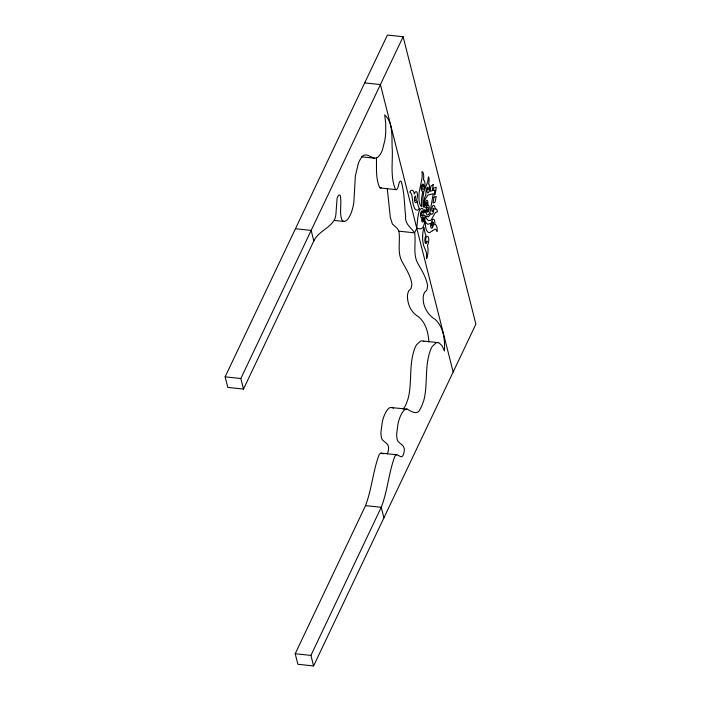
<?xml version="1.0" encoding="UTF-8"?>
<svg xmlns="http://www.w3.org/2000/svg" width="701" height="701" viewBox="0 0 701 701"><rect width="100%" height="100%" fill="white"/><g stroke="black" fill="none" stroke-linecap="round" stroke-linejoin="round"><path stroke-width="1.05" d="M376.428 158.023C376.726 167.767 375.543 178.247 379.583 187.386A6.554 2.357 -83.9 0 0 380.336 187.956L396.196 189.647M416.788 228.289L417.752 217.564L418.961 211.851A7.378 2.655 -83.9 0 1 419.785 210.072A8.85 3.181 -83.9 0 1 420.512 209.143L421.222 208.618A10.822 3.899 -83.9 0 1 422.23 208.451L422.922 208.959A3.671 1.323 -83.9 0 1 423.404 211.746A3.523 1.271 -83.9 0 1 423.334 212.543A3.785 1.367 -83.9 0 1 423.018 214.068A3.286 1.183 -83.9 0 1 422.326 215.461A3.006 1.087 -83.9 0 1 421.914 215.698A2.69 0.964 -83.9 0 1 421.599 215.566A2.515 0.903 -83.9 0 1 421.292 214.988A1.805 0.648 -83.9 0 1 421.196 214.015A2.033 0.727 -83.9 0 1 421.275 213.192A1.665 0.596 -83.9 0 1 421.634 212.184A1.7 0.613 -83.9 0 1 421.897 211.921A1.472 0.535 -83.9 0 1 422.388 212.622L422.607 211.649A1.455 0.526 -83.9 0 0 422.51 211.308A2.296 0.824 -83.9 0 0 422.309 210.992A2.795 1.008 -83.9 0 0 421.319 211.474A3.119 1.122 -83.9 0 0 421.029 212.184A3.891 1.402 -83.9 0 0 420.556 215.33A3.286 1.183 -83.9 0 0 420.609 216.188A2.664 0.955 -83.9 0 0 420.88 217.108A4.066 1.463 -83.9 0 0 421.196 217.494L421.827 217.669L421.695 219.474A4.092 1.472 -83.9 0 0 421.722 220.421A2.708 0.973 -83.9 0 0 421.967 221.516A3.303 1.192 -83.9 0 0 422.212 221.884A3.891 1.402 -83.9 0 0 423.395 221.551A3.111 1.122 -83.9 0 0 423.763 220.841A2.786 1.008 -83.9 0 0 424.175 218.633A2.524 0.911 -83.9 0 0 424.166 218.037A2.121 0.762 -83.9 0 0 424.114 217.617L423.667 217.59A1.472 0.526 -83.9 0 1 423.746 219.229A1.7 0.613 -83.9 0 1 423.579 219.886A1.665 0.596 -83.9 0 1 423.141 220.543A2.033 0.727 -83.9 0 1 422.843 220.526A1.858 0.666 -83.9 0 1 422.528 219.842A2.541 0.911 -83.9 0 1 422.458 218.686A2.953 1.06 -83.9 0 1 422.799 216.697A3.347 1.209 -83.9 0 1 423.395 215.479A3.707 1.332 -83.9 0 1 424.762 215.82L424.824 216.022A3.531 1.271 -83.9 0 1 425.043 217.301A4.863 1.752 -83.9 0 1 425.06 218.221L424.99 219.387A10.822 3.899 -83.9 0 1 424.631 222.094L424.245 223.882A8.833 3.181 -83.9 0 1 423.693 225.643A7.352 2.646 -83.9 0 1 422.642 227.641A10.042 3.619 -83.9 0 1 421.871 228.412L420.188 228.903L416.788 228.289L414.624 232.846C416.192 242.704 412.836 253.289 417.402 262.603C421.336 269.867 426.269 277.167 427.531 285.473A4.267 1.533 -83.9 0 1 427.435 287.138L427.023 289.189A5.678 2.042 -83.9 0 1 426.611 290.372L425.227 291.8A4.968 1.788 -83.9 0 0 424.569 292.37L423.606 294.709A5.722 2.059 -83.9 0 0 423.238 297.014A6.554 2.357 -83.9 0 0 423.194 299.274C423.439 307.573 428.206 315.091 435.19 319.437C443.794 327.253 445.021 339.994 444.452 350.982L441.998 345.646L439.001 342.859A27.76 9.989 -83.9 0 0 436.04 342.903L432.28 346.452A18.822 6.773 -83.9 0 0 430.344 350.447A22.16 7.974 -83.9 0 0 429.117 354.233C425.305 368.016 427.251 382.527 424.692 396.503A19.637 7.071 -83.9 0 1 423.649 400.823L421.897 405.66A25.674 9.244 -83.9 0 1 420.442 408.552C417.866 415.798 411.496 411.671 407.167 409.147L390.632 407.491A19.865 7.15 -83.9 0 0 388.967 408.227A21.687 7.807 -83.9 0 0 387.232 410.006A23.256 8.368 -83.9 0 0 385.384 413.029A23.738 8.543 -83.9 0 0 383.885 416.534A23.045 8.298 -83.9 0 0 382.299 421.888L380.932 432.377A10.655 3.838 -83.9 0 0 381.02 434.611A9.595 3.452 -83.9 0 0 381.265 436.364C381.116 441.648 387.776 442.077 388.477 446.721A3.899 1.402 -83.9 0 1 388.573 448.36A4.802 1.726 -83.9 0 1 388.494 449.437A5.757 2.077 -83.9 0 1 388.266 450.839A6.213 2.234 -83.9 0 1 387.6 453.039L387.443 453.398A5.88 2.121 -83.9 0 1 387.145 453.95M387.329 189.104L390.308 217.319L392.367 224.013L397.423 228.544L398.904 231.172L414.624 232.846C411.04 227.51 404.565 223.899 405.642 216.145C404.275 204.613 404.521 192.503 401.182 181.357A4.267 1.533 -83.9 0 0 400.595 181.103L399.798 181.629A5.678 2.042 -83.9 0 0 399.281 182.383L398.387 185.765A4.968 1.788 -83.9 0 1 398.002 187.404L396.932 189.314A5.722 2.059 -83.9 0 1 396.056 189.629A6.554 2.357 -83.9 0 1 395.303 189.06C390.326 176.766 392.709 162.895 392.297 149.97C391.368 138.596 393.918 123.245 384.7 114.903L385.716 123.28L385.725 132.358A27.76 9.989 -83.9 0 1 384.805 140.48L382.492 149.725A18.822 6.773 -83.9 0 1 380.582 153.834A22.16 7.974 -83.9 0 1 378.952 156.043C374.378 162.115 368.875 152.888 363.653 155.342A19.637 7.071 -83.9 0 0 361.9 156.893L359.779 160.222A25.674 9.244 -83.9 0 0 358.377 163.342L355.346 175.986L353.882 201.879A19.865 7.15 -83.9 0 1 353.129 206.217A21.687 7.807 -83.9 0 1 352.016 210.449A23.256 8.368 -83.9 0 1 350.456 214.611A23.738 8.543 -83.9 0 1 348.844 217.652A23.045 8.298 -83.9 0 1 346.592 220.377L344.585 221.446L342.71 220.938A10.655 3.838 -83.9 0 1 342 220.018A9.595 3.452 -83.9 0 1 341.492 218.808C339.319 211.308 341.913 203.386 340.265 195.851A3.899 1.402 -83.9 0 0 339.757 195.088A4.802 1.726 -83.9 0 0 339.38 194.983A5.757 2.077 -83.9 0 0 338.846 195.176A6.213 2.234 -83.9 0 0 337.917 196.333L337.751 196.657A5.88 2.121 -83.9 0 0 337.032 198.786L335.937 213.936A9.788 3.523 -83.9 0 1 335.656 215.864A8.526 3.067 -83.9 0 1 335.236 217.687A9.428 3.391 -83.9 0 1 334.719 219.255C330.048 228.403 318.368 231.251 313.829 240.951L243.501 389.064L227.781 387.39L225.117 376.849L387.416 35.05L403.136 36.724L475.883 324.151L313.584 665.95L297.864 664.276L295.2 653.735L365.528 505.623C371.81 489.175 372.958 471.247 379.057 454.835A9.428 3.391 -83.9 0 1 379.732 453.897A8.526 3.067 -83.9 0 1 380.459 453.302A9.788 3.523 -83.9 0 1 381.186 453.109L397.265 454.835L400.884 456.763L402.234 456.404A5.88 2.121 -83.9 0 0 403.154 455.08L403.32 454.712A6.213 2.234 -83.9 0 0 403.978 452.522A5.757 2.077 -83.9 0 0 404.205 451.111A4.802 1.726 -83.9 0 0 404.284 450.033A3.899 1.402 -83.9 0 0 404.188 448.403C403.496 443.751 396.836 443.321 396.985 438.037A9.595 3.452 -83.9 0 1 396.74 436.285A10.655 3.838 -83.9 0 1 396.652 434.059L398.019 423.562A23.045 8.298 -83.9 0 1 399.605 418.208A23.738 8.543 -83.9 0 1 401.103 414.703A23.256 8.368 -83.9 0 1 402.952 411.68A21.687 7.807 -83.9 0 1 404.687 409.901A19.865 7.15 -83.9 0 1 406.352 409.165L407.167 409.147M243.501 389.064L240.837 378.522L403.136 36.724M313.584 665.95L310.92 655.409L381.248 507.296C387.653 490.884 388.634 472.912 394.777 456.517A9.428 3.391 -83.9 0 1 395.452 455.571A8.526 3.067 -83.9 0 1 396.179 454.975A9.788 3.523 -83.9 0 1 396.897 454.783M403.163 409.156L404.722 406.869A25.674 9.244 -83.9 0 0 406.177 403.978L407.929 399.149A19.637 7.071 -83.9 0 0 408.972 394.829C411.531 380.853 409.586 366.343 413.406 352.559A22.16 7.974 -83.9 0 1 414.624 348.765A18.822 6.773 -83.9 0 1 416.569 344.778L420.32 341.221A27.76 9.989 -83.9 0 1 422.563 340.966L438.283 342.649M432.631 230.611L434.892 229.236A8.526 3.067 -83.9 0 1 435.724 229.481L436.346 230.147A12.565 4.521 -83.9 0 1 437.021 231.461A7.877 2.83 -83.9 0 0 437.135 229.42A6.221 2.243 -83.9 0 0 437.074 228A5.301 1.91 -83.9 0 0 436.863 226.765L436.285 225.398A7.886 2.839 -83.9 0 0 435.374 224.653A7.141 2.567 -83.9 0 0 434.734 224.714A4.372 1.577 -83.9 0 0 434.83 223.707A4.907 1.761 -83.9 0 0 434.839 222.41A5.065 1.823 -83.9 0 0 434.287 219.921A5.564 2.007 -83.9 0 0 433.831 219.352A5.065 1.823 -83.9 0 0 433.349 219.194A4.364 1.568 -83.9 0 0 432.561 219.737A4.11 1.481 -83.9 0 0 431.492 223.146A3.216 1.157 -83.9 0 0 431.439 224.224A2.559 0.92 -83.9 0 0 431.606 225.38A2.83 1.016 -83.9 0 0 431.816 225.836A2.182 0.789 -83.9 0 0 432.061 226.029A1.639 0.587 -83.9 0 0 432.456 225.775A2.077 0.745 -83.9 0 0 432.727 225.17A1.849 0.666 -83.9 0 0 432.85 224.749A1.954 0.701 -83.9 0 0 432.955 223.856A2.085 0.754 -83.9 0 0 432.955 223.426A1.954 0.701 -83.9 0 0 432.771 222.506A3.163 1.139 -83.9 0 0 432.473 222.086A2.278 0.824 -83.9 0 1 432.771 222.042A1.998 0.719 -83.9 0 1 433.139 222.603A2.9 1.043 -83.9 0 1 433.288 223.654A3.374 1.218 -83.9 0 1 432.815 226.87A3.689 1.323 -83.9 0 1 432.315 227.86A3.119 1.122 -83.9 0 1 431.702 228.246A3.803 1.367 -83.9 0 1 431.281 228.009L431.124 227.79A4.066 1.463 -83.9 0 1 430.756 226.782A3.225 1.157 -83.9 0 1 430.642 225.459A4.013 1.446 -83.9 0 1 430.694 224.46A5.126 1.84 -83.9 0 1 430.878 223.198L428.153 224.241A14.966 5.389 -83.9 0 1 426.637 223.374A15.361 5.529 -83.9 0 1 425.402 221.262A14.248 5.126 -83.9 0 0 425.463 225.039A12.863 4.627 -83.9 0 0 425.735 227.334A11.575 4.162 -83.9 0 0 426.217 229.28A13.223 4.758 -83.9 0 0 426.97 230.962L427.295 231.435A14.905 5.363 -83.9 0 0 428.644 232.495A14.292 5.144 -83.9 0 0 429.844 232.495L432.394 230.804M364.695 82.902L380.415 84.576L453.161 372.003M361.655 156.822L374.229 158.163M334.535 220.482L343.963 221.49M295.445 228.736L311.165 230.41L313.829 240.951M225.117 376.849L240.837 378.522M365.528 505.623L381.248 507.296L383.911 517.837M295.2 653.735L310.92 655.409M381.186 453.109L383.018 453.915M391.447 407.465L392.139 407.605M392.823 407.859L393.506 408.201M423.281 341.185L424.052 341.597M398.904 231.172C400.473 241.021 397.125 251.615 401.682 260.93C405.616 268.194 410.549 275.493 411.811 283.791A4.267 1.533 -83.9 0 1 411.715 285.465L411.303 287.515A5.678 2.042 -83.9 0 1 410.891 288.698L409.507 290.126A4.968 1.788 -83.9 0 0 408.849 290.687L407.894 293.036A5.722 2.059 -83.9 0 0 407.518 295.34A6.554 2.357 -83.9 0 0 407.474 297.601C407.877 304.322 410.698 311.104 416.21 315.205C425.27 320.76 428.372 331.897 428.828 341.922M426.462 202.519A1.682 0.605 -83.9 0 0 425.805 205.078A1.218 0.438 -83.9 0 0 425.884 205.498A1.577 0.57 -83.9 0 0 426.103 205.63A1.446 0.517 -83.9 0 1 425.621 205.647A1.928 0.692 -83.9 0 1 425.384 204.622A2.506 0.903 -83.9 0 1 425.393 203.886A3.198 1.157 -83.9 0 1 425.472 203.229A3.593 1.297 -83.9 0 1 425.884 201.564A3.26 1.174 -83.9 0 1 426.734 200.363A3.978 1.437 -83.9 0 1 427.207 200.355A3.382 1.218 -83.9 0 1 427.557 200.696A2.69 0.973 -83.9 0 1 427.785 201.336A3.382 1.218 -83.9 0 1 427.873 201.923L427.917 202.598A4.749 1.709 -83.9 0 1 427.68 205.358A4.749 1.709 -83.9 0 1 428.661 205.533L428.872 205.857A3.382 1.218 -83.9 0 1 429.038 206.287A2.69 0.973 -83.9 0 1 429.178 207.11A3.382 1.218 -83.9 0 1 429.187 208.153L429.143 208.74A4.075 1.463 -83.9 0 1 428.994 209.695A3.382 1.218 -83.9 0 1 428.486 211.387A3.54 1.271 -83.9 0 1 427.531 212.079A2.576 0.929 -83.9 0 1 427.251 211.912A1.972 0.71 -83.9 0 1 426.962 210.975A1.428 0.517 -83.9 0 1 427.102 209.599A1.586 0.57 -83.9 0 0 427.084 210.212A1.236 0.447 -83.9 0 0 427.181 210.782M426.383 202.528A2.042 0.736 -83.9 0 1 426.69 202.545A1.682 0.605 -83.9 0 1 426.962 203.062A2.199 0.789 -83.9 0 1 427.04 203.658A3.137 1.13 -83.9 0 1 426.707 206.444A2.629 0.946 -83.9 0 1 426.234 207.452A3.312 1.192 -83.9 0 1 425.901 207.759A4.259 1.533 -83.9 0 1 424.85 207.224A3.742 1.349 -83.9 0 1 424.508 206.05A4.793 1.726 -83.9 0 1 424.394 204.876A6.002 2.156 -83.9 0 1 424.499 202.344A6.107 2.199 -83.9 0 1 425.121 199.487L427.847 195.167L433.227 193.678L430.212 211.22A10.848 3.908 -83.9 0 1 429.468 213.069L428.784 214.226A6.107 2.199 -83.9 0 1 427.706 214.988A6.002 2.164 -83.9 0 1 426.839 214.524A4.793 1.726 -83.9 0 1 426.48 213.84A3.733 1.341 -83.9 0 1 426.199 212.631A4.276 1.542 -83.9 0 1 426.269 209.958L426.392 209.284A3.251 1.174 -83.9 0 1 426.55 208.661A2.629 0.946 -83.9 0 1 427.032 207.662A3.181 1.148 -83.9 0 1 427.89 207.443A2.725 0.981 -83.9 0 1 428.092 207.706A2.173 0.78 -83.9 0 1 428.206 208.004A1.7 0.613 -83.9 0 1 428.302 208.88A1.735 0.622 -83.9 0 1 427.882 210.791A1.735 0.622 -83.9 0 1 427.154 210.87M422.335 186.045A2.085 0.754 -83.9 0 1 422.615 185.467M422.388 186.01A1.639 0.587 -83.9 0 0 422.186 187.009A2.191 0.789 -83.9 0 0 422.177 187.754A2.822 1.016 -83.9 0 0 422.265 188.49A2.559 0.92 -83.9 0 0 422.589 189.27A3.216 1.157 -83.9 0 0 422.966 189.463A4.11 1.481 -83.9 0 0 424.42 187.544A4.364 1.568 -83.9 0 0 424.832 185.555A5.073 1.823 -83.9 0 0 424.929 184.197A5.564 2.007 -83.9 0 0 424.876 182.768A5.065 1.823 -83.9 0 0 424.228 180.49A4.898 1.761 -83.9 0 0 423.798 180.104A4.372 1.577 -83.9 0 0 423.439 180.061A7.141 2.576 -83.9 0 0 423.649 178.326A7.886 2.839 -83.9 0 0 423.684 175.601L423.404 173.611A5.301 1.91 -83.9 0 0 423.062 172.656A6.221 2.243 -83.9 0 0 422.607 172.052A7.877 2.83 -83.9 0 0 421.906 171.727A12.574 4.521 -83.9 0 1 422.133 173.988L422.16 175.907A8.526 3.067 -83.9 0 1 421.993 178.256L419.268 191.864A14.125 5.082 -83.9 0 0 418.944 195.772L419.005 199.496A13.223 4.758 -83.9 0 0 419.329 202.081A11.575 4.171 -83.9 0 0 419.829 203.991A12.863 4.627 -83.9 0 0 420.504 205.454A14.248 5.126 -83.9 0 0 421.73 206.751A15.361 5.529 -83.9 0 1 421.415 202.72A14.958 5.38 -83.9 0 1 421.59 198.304L422.756 191.128A5.126 1.84 -83.9 0 1 422.291 191.25A4.013 1.446 -83.9 0 1 421.941 191.101A3.216 1.157 -83.9 0 1 421.546 190.383A4.057 1.463 -83.9 0 1 421.319 189.051L421.292 188.543A3.803 1.367 -83.9 0 1 421.345 187.325A3.119 1.122 -83.9 0 1 421.66 185.765A3.689 1.323 -83.9 0 1 422.142 184.678A3.374 1.218 -83.9 0 1 423.343 184.363A2.9 1.043 -83.9 0 1 423.649 185.099A1.998 0.719 -83.9 0 1 423.719 186.273A2.278 0.824 -83.9 0 1 423.614 187.071A3.163 1.139 -83.9 0 0 423.562 186.133A1.972 0.71 -83.9 0 0 423.316 185.353A2.085 0.754 -83.9 0 0 423.176 185.213A1.972 0.71 -83.9 0 0 422.852 185.248A1.849 0.666 -83.9 0 0 422.668 185.432M427.566 188.762A1.875 0.675 -83.9 0 1 427.794 188.551M427.75 188.56A2.199 0.789 -83.9 0 1 428.004 188.534A1.875 0.675 -83.9 0 1 428.381 189.209A1.516 0.543 -83.9 0 0 428.337 187.903A2.287 0.824 -83.9 0 0 428.136 187.491A2.55 0.92 -83.9 0 0 427.864 187.29A3.242 1.165 -83.9 0 0 427.557 187.325A3.707 1.332 -83.9 0 0 426.558 188.823A4.556 1.639 -83.9 0 0 426.287 189.778A5.626 2.024 -83.9 0 0 426.068 190.882A6.344 2.287 -83.9 0 0 425.866 193.38A5.573 2.007 -83.9 0 0 425.954 194.983A4.758 1.717 -83.9 0 0 425.568 195.561L425.209 196.306A8.552 3.076 -83.9 0 0 424.631 197.927A9.621 3.461 -83.9 0 0 423.974 200.915L423.772 202.51A12.005 4.32 -83.9 0 0 423.623 204.85L423.632 207.198A7.466 2.69 -83.9 0 1 422.992 205.148L422.869 198.576L423.658 192.477A9.35 3.365 -83.9 0 1 424.105 190.812L427.321 182.9A9.472 3.409 -83.9 0 0 427.882 180.753L428.442 176.801A4.25 1.525 -83.9 0 1 429.065 178.93L429.073 180.805A7.58 2.725 -83.9 0 1 428.854 182.873A5.301 1.91 -83.9 0 1 428.591 184.153A3.505 1.262 -83.9 0 1 429.319 185.204L429.494 186.273A6.134 2.208 -83.9 0 1 429.547 187.886A5.757 2.077 -83.9 0 1 429.476 189.06A4.627 1.665 -83.9 0 1 429.266 190.418A3.61 1.297 -83.9 0 1 428.381 192.556A3.163 1.139 -83.9 0 1 427.733 192.836A3.426 1.236 -83.9 0 1 427.391 192.547A2.681 0.964 -83.9 0 1 427.146 191.978A2.147 0.771 -83.9 0 1 427.04 190.909A2.638 0.946 -83.9 0 1 427.111 190.102A2.059 0.736 -83.9 0 1 427.268 189.349A1.507 0.543 -83.9 0 1 427.531 188.762M433.113 210.817A1.507 0.543 -83.9 0 1 432.841 211.369A2.059 0.736 -83.9 0 1 432.543 211.571A2.638 0.955 -83.9 0 1 432.254 211.492A2.147 0.771 -83.9 0 1 431.939 210.887A2.681 0.964 -83.9 0 1 431.816 210.046A3.417 1.227 -83.9 0 1 431.834 208.977A3.163 1.139 -83.9 0 1 432.114 207.312A3.61 1.297 -83.9 0 1 433.095 205.542A4.627 1.665 -83.9 0 1 433.604 205.384A5.757 2.077 -83.9 0 1 434.015 205.551A6.134 2.208 -83.9 0 1 434.532 206.19L434.83 207.005A3.496 1.262 -83.9 0 1 434.953 209.301A5.301 1.91 -83.9 0 1 435.461 208.968A7.58 2.725 -83.9 0 1 436.206 208.994L436.828 209.599A4.241 1.525 -83.9 0 1 437.336 211.947L435.864 212.289A9.472 3.409 -83.9 0 0 434.979 213.174L431.395 219.597A9.35 3.365 -83.9 0 1 430.703 220.316L428.451 220.622L426.322 218.291A7.466 2.69 -83.9 0 1 425.84 215.899L428.013 216.889A9.621 3.461 -83.9 0 0 429.205 215.978A8.543 3.076 -83.9 0 0 429.915 214.883L430.265 214.138A4.758 1.709 -83.9 0 0 430.572 213.253A5.573 2.007 -83.9 0 0 431.08 213.98A6.344 2.287 -83.9 0 0 431.965 214.173A5.626 2.024 -83.9 0 0 432.394 213.919A4.556 1.639 -83.9 0 0 432.797 213.454A3.707 1.332 -83.9 0 0 433.595 211.176A3.242 1.165 -83.9 0 0 433.7 210.344A2.55 0.92 -83.9 0 0 433.717 209.529A2.278 0.824 -83.9 0 0 433.639 208.863A1.516 0.543 -83.9 0 0 433.227 208.337A1.884 0.675 -83.9 0 1 433.332 209.599A2.199 0.789 -83.9 0 1 433.244 210.265M433.262 210.16A1.884 0.675 -83.9 0 1 433.122 210.721M381.213 187.64A5.722 2.059 -83.9 0 1 380.336 187.956M422.642 235.659L422.615 236.763A17.788 6.405 -83.9 0 0 422.721 240.557L423.509 245.254L426.112 251.659A9.989 3.593 -83.9 0 1 426.506 253.806L426.637 255.593A13.862 4.986 -83.9 0 1 426.611 258.678A8.359 3.006 -83.9 0 0 427.111 257.171A9.595 3.452 -83.9 0 0 427.61 254.98A9.989 3.593 -83.9 0 0 428.031 249.758A8.903 3.207 -83.9 0 0 427.68 246.568A7.939 2.857 -83.9 0 0 427.365 245.49A5.415 1.945 -83.9 0 0 428.022 244.22A4.784 1.726 -83.9 0 0 428.574 242.108L428.67 241.337A5.38 1.937 -83.9 0 0 428.749 240.303A4.863 1.752 -83.9 0 0 428.723 238.91A4.11 1.481 -83.9 0 0 428.477 237.578A4.776 1.717 -83.9 0 0 428.153 236.877A5.389 1.937 -83.9 0 0 426.927 236.509A4.653 1.674 -83.9 0 0 426.515 236.868A3.558 1.279 -83.9 0 0 426.164 237.429A2.813 1.016 -83.9 0 0 425.761 238.717A3.321 1.192 -83.9 0 0 425.586 240.574A2.48 0.894 -83.9 0 0 425.656 241.328A2.077 0.745 -83.9 0 0 425.805 241.845A2.515 0.903 -83.9 0 0 425.928 242.055A2.664 0.955 -83.9 0 0 426.41 242.231A2.287 0.824 -83.9 0 0 426.611 242.099A1.875 0.675 -83.9 0 0 426.909 241.626A1.639 0.587 -83.9 0 0 427.075 241.109A3.023 1.087 -83.9 0 1 426.927 241.976L426.83 242.38A2.007 0.727 -83.9 0 1 426.576 242.984A2.375 0.85 -83.9 0 1 426.287 243.352A3.26 1.174 -83.9 0 1 425.621 243.405A3.742 1.349 -83.9 0 1 425.288 242.958A4.101 1.481 -83.9 0 1 424.876 240.969A4.811 1.735 -83.9 0 1 424.885 239.777A5.301 1.91 -83.9 0 1 425.428 236.552A5.555 1.998 -83.9 0 1 425.98 235.133A14.616 5.258 -83.9 0 1 425.139 233.573L423.991 227.369L423.334 229.797A12.504 4.504 -83.9 0 0 422.913 232.425L422.642 235.659M424.482 210.055L424.228 212.613L425.148 212.701L425.402 210.142L424.482 210.055M434.857 190.234L434.208 195.071L435.233 194.23L436.259 187.272L433.656 187.982L433.06 190.541L434.857 190.234M433.919 197.165L433.069 202.966L435.041 202.256L436.197 196.42L433.919 197.165M433.227 184.661L432.28 190.707L430.107 191.268L430.94 186.063L433.227 184.661M419.286 208.767L418.287 209.836A12.504 4.504 -83.9 0 1 417.288 210.212L415.763 209.695A17.788 6.405 -83.9 0 1 414.545 208.241L413.231 204.648L411.908 195.553A9.989 3.593 -83.9 0 0 411.321 193.826L410.768 192.924A13.862 4.986 -83.9 0 0 409.743 192.048A8.368 3.014 -83.9 0 1 410.392 191.128A9.595 3.452 -83.9 0 1 411.268 190.427A9.989 3.593 -83.9 0 1 413.126 190.874A8.903 3.207 -83.9 0 1 414.063 192.801A7.93 2.857 -83.9 0 1 414.326 194.002A5.415 1.954 -83.9 0 1 414.948 192.582A4.784 1.726 -83.9 0 1 415.816 191.706L416.105 191.653A5.38 1.937 -83.9 0 1 416.464 191.759A4.854 1.752 -83.9 0 1 416.92 192.249A4.118 1.481 -83.9 0 1 417.288 193.353A4.784 1.726 -83.9 0 1 417.41 194.449A5.389 1.937 -83.9 0 1 417.165 197.936A4.653 1.674 -83.9 0 1 416.92 198.944A3.566 1.279 -83.9 0 1 416.631 199.732A2.813 1.016 -83.9 0 1 416.079 200.468A3.321 1.192 -83.9 0 1 415.413 200.372A2.48 0.894 -83.9 0 1 415.185 199.96A2.077 0.745 -83.9 0 1 415.062 199.391A2.629 0.946 -83.9 0 1 415.115 197.603A2.296 0.824 -83.9 0 1 415.22 197.104A1.866 0.675 -83.9 0 1 415.465 196.429A1.647 0.596 -83.9 0 1 415.684 196.131A3.032 1.087 -83.9 0 0 415.351 196.254L415.194 196.42A2.007 0.727 -83.9 0 0 414.913 196.911A2.375 0.859 -83.9 0 0 414.703 197.603A3.26 1.174 -83.9 0 0 414.484 199.417A3.742 1.349 -83.9 0 0 414.536 200.46A4.11 1.481 -83.9 0 0 415.062 202.203A4.811 1.735 -83.9 0 0 415.456 202.554A5.301 1.91 -83.9 0 0 416.692 202.046A5.547 1.998 -83.9 0 0 417.332 200.942A14.625 5.266 -83.9 0 0 417.586 203.711L419.286 208.767"/></g></svg>
